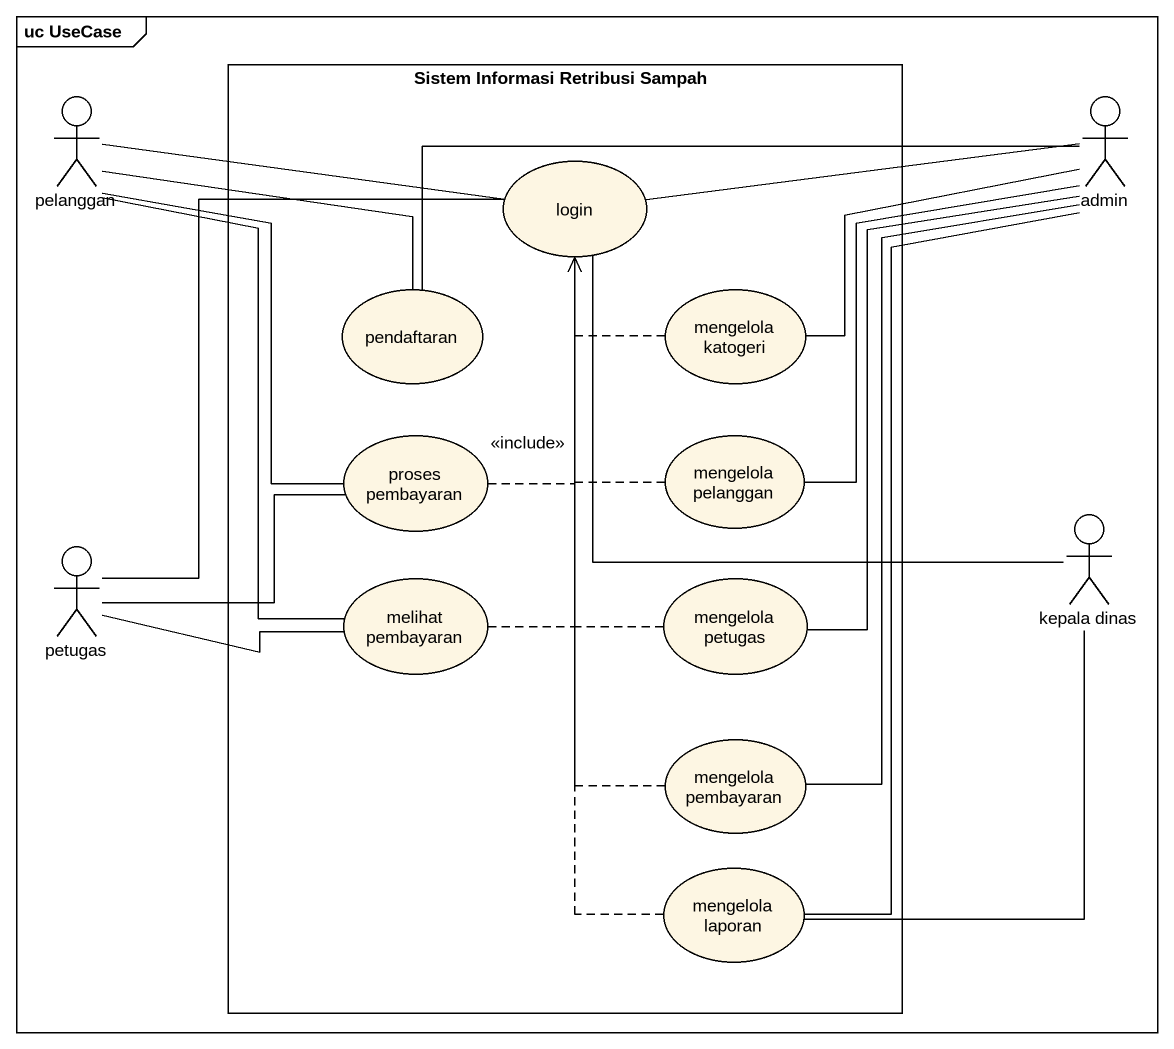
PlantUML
@startuml
mainframe uc UseCase
rectangle "Sistem Informasi Retribusi Sampah" as Sistem_Informasi_Retribusi {
  usecase login
  usecase pendaftaran
  usecase "mengelola katogeri" as mengelola_katogeri
  usecase "proses pembayaran" as proses_pembayaran
  usecase "mengelola pelanggan" as mengelola_pelanggan
  usecase "melihat pembayaran" as melihat_pembayaran
  usecase "mengelola petugas" as mengelola_petugas
  usecase "mengelola pembayaran" as mengelola_pembayaran
  usecase "mengelola laporan" as mengelola_laporan
}
actor pelanggan
actor admin
actor petugas
actor "kepala dinas" as kepala_dinas
pelanggan -right- login
pelanggan -right- pendaftaran
pelanggan -- proses_pembayaran
pelanggan -- melihat_pembayaran
admin -left- login
admin -left- pendaftaran
admin -left- mengelola_katogeri
admin -- mengelola_pelanggan
admin -- mengelola_petugas
admin -- mengelola_pembayaran
admin -- mengelola_laporan
mengelola_katogeri .up.> login
proses_pembayaran .up.> login
mengelola_pelanggan .up.> login
petugas -up- login
petugas -right- proses_pembayaran
petugas -right- melihat_pembayaran
melihat_pembayaran .up.> login : <<include>>
mengelola_petugas .up.> login
kepala_dinas -up- login
kepala_dinas -- mengelola_laporan
mengelola_pembayaran .up.> login
mengelola_laporan .up.> login
@enduml
